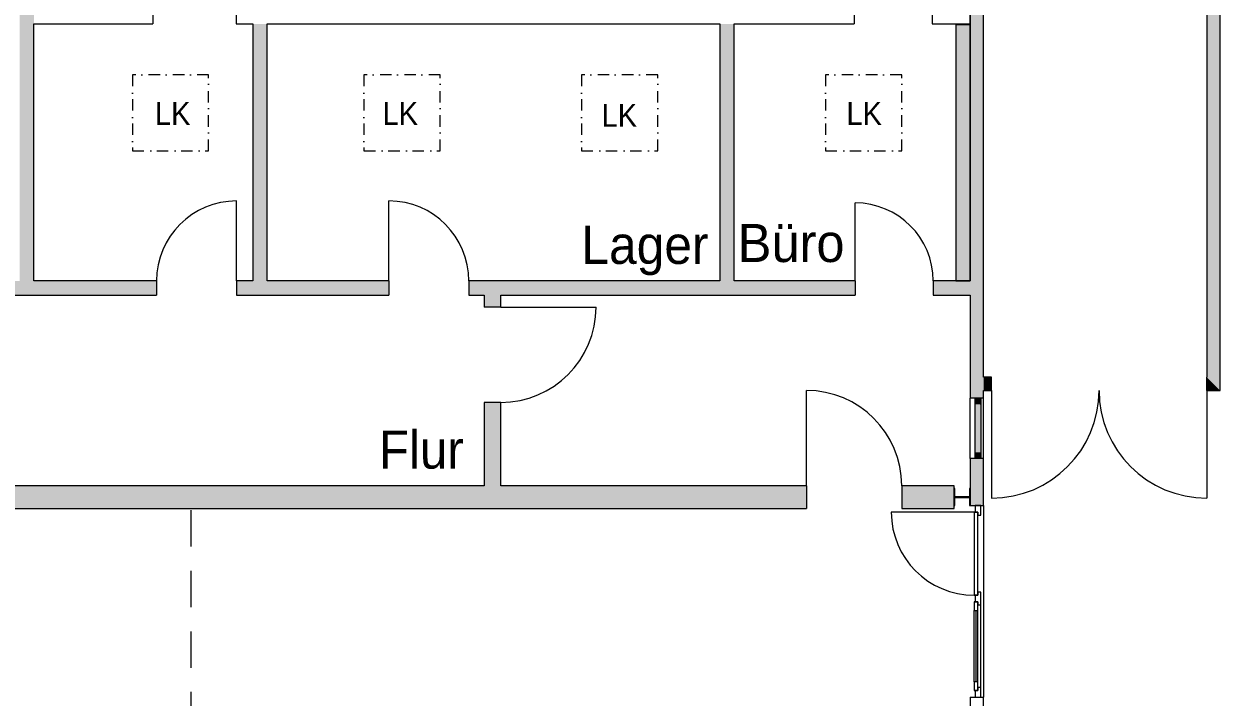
# Model space of a CAD drawing. Header units: inches. Extents: x 57357 to 155319, y 32663 to 109116.
# Drawn here: x 142759 to 155319, y 62033 to 69103 of the extents above; entities that cross this region are included whole.
import ezdxf

# ---------------------------------------------------------------- set-up
doc = ezdxf.new("R2010")
doc.units = ezdxf.units.IN
doc.header["$LTSCALE"] = 300
doc.header["$MEASUREMENT"] = 0
for name, pattern in [('Strichlinie__lang', [2.12, 1.27, -0.85]), ('Strichpunktlinie', [0.85, 0.4, -0.24, 0.01, -0.2]), ('Wipeout_Contour', [1.01, 0.01, -1])]:
    doc.linetypes.add(name, pattern=pattern)
doc.layers.add('Grundebene', color=7, linetype='Continuous')
doc.styles.add('ARIAL', font='arial.ttf', dxfattribs={"height": 0.2})

# ---------------------------------------------------------------- blocks, each defined once
blk = doc.blocks.new('Color_Area-F8D')
at = {"layer": 'Grundebene', "true_color": 0xffffff, "transparency": 33554687}
blk.add_hatch(color=7, dxfattribs=at).paths.add_polyline_path([(152807, 64537), (152747, 64537), (152747, 64597), (152807, 64597)], flags=0)
at = {"layer": 'Grundebene', "color": 18, "linetype": 'Wipeout_Contour', "lineweight": 13, "true_color": 0x000000}
for p, q in [((152747, 64537), (152747, 64597)), ((152747, 64597), (152807, 64597)), ((152807, 64597), (152807, 64537)), ((152807, 64537), (152747, 64537))]:
    blk.add_line(p, q, dxfattribs=at)
blk = doc.blocks.new('Color_Area-F93')
at = {"layer": 'Grundebene', "true_color": 0xffffff, "transparency": 33554687}
blk.add_hatch(color=7, dxfattribs=at).paths.add_polyline_path([(152747, 65172), (152807, 65172), (152807, 65112), (152747, 65112)], flags=0)
at = {"layer": 'Grundebene', "color": 18, "linetype": 'Wipeout_Contour', "lineweight": 13, "true_color": 0x000000}
for p, q in [((152747, 65172), (152807, 65172)), ((152747, 65112), (152747, 65172)), ((152807, 65112), (152747, 65112)), ((152807, 65172), (152807, 65112))]:
    blk.add_line(p, q, dxfattribs=at)
blk = doc.blocks.new('Color_Area-F99')
at = {"layer": 'Grundebene', "true_color": 0xffffff, "transparency": 33554687}
blk.add_hatch(color=7, dxfattribs=at).paths.add_polyline_path([(152807, 65112), (152807, 64597), (152747, 64597), (152747, 65112)], flags=0)
at = {"layer": 'Grundebene', "color": 18, "linetype": 'Wipeout_Contour', "lineweight": 13, "true_color": 0x000000}
for p, q in [((152747, 64597), (152747, 65112)), ((152747, 65112), (152807, 65112)), ((152807, 65112), (152807, 64597)), ((152807, 64597), (152747, 64597))]:
    blk.add_line(p, q, dxfattribs=at)

msp = doc.modelspace()

# ---------------------------------------------------------------- hatches: boundary and pattern name
at = {"layer": 'Grundebene', "true_color": 0x000000, "transparency": 33554687}
for points in [[(155179, 65392), (155179, 72894), (155319, 73034), (155319, 65252)], [(142714, 66403), (142714, 72948), (142864, 72948), (142864, 66403)], [(152837, 65172), (152837, 72948), (152697, 72948), (152697, 65172)], [(145314, 69103), (145314, 66403), (145164, 66403), (145164, 69103)], [(150216, 69103), (150216, 66403), (150066, 66403), (150066, 69103)], [(152696, 69093), (152696, 66403), (152546, 66403), (152546, 69093)], [(140702, 66403), (144152, 66403), (144152, 66253), (140702, 66253)], [(146592, 66403), (144992, 66403), (144992, 66253), (146592, 66253)], [(151487, 66403), (147432, 66403), (147432, 66253), (151487, 66253)], [(152307, 66253), (152697, 66253), (152697, 66403), (152307, 66403)], [(147592, 66253), (147767, 66253), (147767, 66128), (147592, 66128)], [(152837, 65252), (152837, 65392), (152919, 65392), (152919, 65252)], [(155179, 65392), (155179, 65252), (155319, 65252)], [(147592, 64253), (147592, 65128), (147767, 65128), (147767, 64253)], [(152837, 64043), (152837, 64537), (152697, 64537), (152697, 64043)], [(138067, 64013), (137827, 64253), (150976, 64253), (150976, 64013)], [(151976, 64013), (152526, 64013), (152526, 64253), (151976, 64253)]]:
    msp.add_hatch(color=18, dxfattribs=at).paths.add_polyline_path(points, flags=0)

# ---------------------------------------------------------------- linework, layer by layer
at = {"layer": 'Grundebene', "color": 18, "linetype": 'Continuous', "lineweight": 13, "true_color": 0x000000}
for p, q in [((155319, 65252), (155319, 73034)), ((152697, 72948), (152697, 66403)), ((152837, 65392), (152837, 72948)), ((155179, 72894), (155179, 65392)), ((152696, 69103), (152696, 69253)), ((142864, 66403), (142864, 69103)), ((142864, 69103), (144114, 69103)), ((144114, 69203), (144114, 69103)), ((144989, 69203), (144989, 69103)), ((144989, 69103), (145164, 69103)), ((145164, 69103), (145164, 66403)), ((145314, 69103), (150066, 69103)), ((145314, 66403), (145314, 69103)), ((150066, 69103), (150066, 66403)), ((150216, 66403), (150216, 69103)), ((150216, 69103), (151476, 69103)), ((151476, 69203), (151476, 69103)), ((152296, 69203), (152296, 69103)), ((152296, 69103), (152696, 69103)), ((152696, 69093), (152546, 69093)), ((152546, 69093), (152546, 66403)), ((152696, 66403), (152696, 69093)), ((144992, 66403), (144992, 67243)), ((146592, 66403), (146592, 67243)), ((151487, 66403), (151487, 67223)), ((144152, 66403), (142864, 66403)), ((144152, 66403), (144152, 66353)), ((144152, 66403), (144152, 66353)), ((144152, 66353), (144152, 66253)), ((144992, 66403), (144992, 66353)), ((145164, 66403), (144992, 66403)), ((144992, 66403), (144992, 66353)), ((144992, 66353), (144992, 66253)), ((146592, 66403), (145314, 66403)), ((146592, 66403), (146592, 66353)), ((146592, 66403), (146592, 66353)), ((146592, 66353), (146592, 66253)), ((147432, 66403), (147432, 66353)), ((150066, 66403), (147432, 66403)), ((147432, 66403), (147432, 66353)), ((147432, 66353), (147432, 66253)), ((151487, 66403), (150216, 66403)), ((151487, 66403), (151487, 66353)), ((151487, 66403), (151487, 66353)), ((151487, 66353), (151487, 66253)), ((152307, 66403), (152307, 66353)), ((152697, 66403), (152307, 66403)), ((152307, 66403), (152307, 66353)), ((152307, 66353), (152307, 66253)), ((152546, 66403), (152696, 66403)), ((140702, 66253), (144152, 66253)), ((144992, 66253), (146592, 66253)), ((147432, 66253), (147592, 66253)), ((147592, 66253), (147592, 66128)), ((147767, 66253), (151487, 66253)), ((147767, 66128), (147767, 66253)), ((152307, 66253), (152697, 66253)), ((152697, 66253), (152697, 65172)), ((147717, 66128), (147592, 66128)), ((147767, 66128), (147717, 66128)), ((147767, 66128), (147717, 66128)), ((147767, 66128), (148767, 66128)), ((152919, 65392), (152837, 65392)), ((152919, 65302), (152919, 65392)), ((155179, 65302), (155179, 65392)), ((150976, 64253), (150976, 65253)), ((152837, 65172), (152837, 65252)), ((152837, 65252), (152919, 65252)), ((152919, 65252), (152919, 65302)), ((152919, 65252), (152919, 65302)), ((152919, 65252), (152919, 64122)), ((155179, 65252), (155179, 65302)), ((155179, 65252), (155179, 65302)), ((155179, 65252), (155319, 65252)), ((155179, 65252), (155179, 64122)), ((147717, 65128), (147592, 65128)), ((147592, 65128), (147592, 64253)), ((147767, 65128), (147717, 65128)), ((147767, 65128), (147717, 65128)), ((147767, 64253), (147767, 65128)), ((152747, 65172), (152697, 65172)), ((152697, 64537), (152697, 65172)), ((152807, 65172), (152747, 65172)), ((152747, 65112), (152747, 65172)), ((152807, 65172), (152747, 65172)), ((152807, 65112), (152747, 65112)), ((152747, 64597), (152747, 65112)), ((152837, 65172), (152807, 65172)), ((152807, 65172), (152807, 65112)), ((152807, 65112), (152807, 64597)), ((152837, 64537), (152837, 65172)), ((152747, 64537), (152747, 64597)), ((152747, 64597), (152807, 64597)), ((152807, 64597), (152807, 64537)), ((152747, 64537), (152697, 64537)), ((152697, 64537), (152697, 64043)), ((152807, 64537), (152747, 64537)), ((152807, 64537), (152747, 64537)), ((152837, 64537), (152807, 64537)), ((152837, 64043), (152837, 64537)), ((147592, 64253), (137827, 64253)), ((150976, 64253), (147767, 64253)), ((150976, 64253), (150976, 64203)), ((150976, 64253), (150976, 64203)), ((150976, 64203), (150976, 64013)), ((151976, 64253), (151976, 64203)), ((152526, 64253), (151976, 64253)), ((151976, 64253), (151976, 64203)), ((151976, 64203), (151976, 64013)), ((152526, 64013), (152526, 64253)), ((152535, 64223), (152526, 64223)), ((152526, 64223), (152526, 64043)), ((152535, 64142), (152535, 64223)), ((152697, 64223), (152688, 64223)), ((152688, 64223), (152688, 64142)), ((152697, 64043), (152697, 64223)), ((152535, 64043), (152535, 64124)), ((152682, 64136), (152541, 64136)), ((152541, 64130), (152682, 64130)), ((152688, 64124), (152688, 64043)), ((138067, 64013), (150976, 64013)), ((152737, 63973), (151867, 63973)), ((151976, 64013), (152526, 64013)), ((152526, 64043), (152535, 64043)), ((152688, 64043), (152697, 64043)), ((152697, 64043), (152747, 64043)), ((152777, 63973), (152737, 63973)), ((152737, 63973), (152737, 63103)), ((152747, 64043), (152807, 64043)), ((152747, 64043), (152747, 63973)), ((152807, 64043), (152747, 64043)), ((152747, 64043), (152807, 64043)), ((152747, 63973), (152777, 63973)), ((152777, 63973), (152777, 63943)), ((152777, 63103), (152777, 63973)), ((152777, 63943), (152807, 63943)), ((152807, 64043), (152837, 64043)), ((152807, 63943), (152807, 64043)), ((152837, 64043), (152837, 62033)), ((152737, 63103), (152777, 63103)), ((152777, 63103), (152747, 63103)), ((152747, 63103), (152747, 63033)), ((152807, 63133), (152777, 63133)), ((152777, 63133), (152777, 63103)), ((152807, 63003), (152807, 63133)), ((152777, 63033), (152737, 63033)), ((152737, 63033), (152737, 62943)), ((152737, 62943), (152777, 62943)), ((152737, 62193), (152737, 62943)), ((152747, 63033), (152777, 63033)), ((152757, 62193), (152757, 62943)), ((152777, 63033), (152777, 63003)), ((152777, 62943), (152777, 63033)), ((152777, 63003), (152807, 63003)), ((152777, 62193), (152777, 62943)), ((152807, 62133), (152807, 63003)), ((152777, 62193), (152737, 62193)), ((152737, 62193), (152737, 62103)), ((152777, 62103), (152777, 62193)), ((152737, 62103), (152777, 62103)), ((152777, 62103), (152747, 62103)), ((152747, 62103), (152747, 62033)), ((152807, 62133), (152777, 62133)), ((152777, 62133), (152777, 62103)), ((152807, 62033), (152807, 62133)), ((152697, 62033), (152747, 62033)), ((152697, 62033), (152697, 57043)), ((152747, 62033), (152807, 62033)), ((152747, 62033), (152807, 62033)), ((152747, 62033), (152807, 62033)), ((152807, 62033), (152837, 62033)), ((152837, 57043), (152837, 62033))]:
    msp.add_line(p, q, dxfattribs=at)
at = {"layer": 'Grundebene', "color": 18, "linetype": 'Strichpunktlinie', "lineweight": 13, "true_color": 0x000000}
for p, q in [((143899, 68568), (143899, 67768)), ((144699, 68568), (143899, 68568)), ((144699, 67768), (144699, 68568)), ((146330, 68568), (146330, 67768)), ((147130, 68568), (146330, 68568)), ((147130, 67768), (147130, 68568)), ((148614, 68568), (148614, 67768)), ((149414, 68568), (148614, 68568)), ((149414, 67768), (149414, 68568)), ((151176, 68568), (151176, 67768)), ((151976, 68568), (151176, 68568)), ((151976, 67768), (151976, 68568)), ((143899, 67768), (144699, 67768)), ((146330, 67768), (147130, 67768)), ((148614, 67768), (149414, 67768)), ((151176, 67768), (151976, 67768))]:
    msp.add_line(p, q, dxfattribs=at)
at = {"layer": 'Grundebene', "color": 18, "linetype": 'Strichlinie__lang', "lineweight": 13, "true_color": 0x000000}
msp.add_line((144517, 57253), (144517, 64013), dxfattribs=at)
at = {"layer": 'Grundebene', "color": 18, "linetype": 'Wipeout_Contour', "lineweight": 13, "true_color": 0x000000}
for points in [[(152807, 65172), (152807, 65112), (152747, 65112), (152747, 65172), (152807, 65172)], [(152807, 64597), (152747, 64597), (152747, 65112), (152807, 65112), (152807, 64597)], [(152747, 64537), (152747, 64597), (152807, 64597), (152807, 64537), (152747, 64537)]]:
    msp.add_lwpolyline(points, dxfattribs=at)
at = {"layer": 'Grundebene', "color": 18, "linetype": 'Continuous', "lineweight": 13, "true_color": 0x000000}
for centre, radius, start, end in [((144992, 66403), 840, 90, 180), ((146592, 66403), 840, 360, 90), ((151487, 66403), 820, 0, 90), ((147767, 66128), 1000, 270, 0), ((150976, 64253), 1000, 0, 90), ((152919, 65252), 1130, 270, 0), ((155179, 65252), 1130, 180, 270), ((152541, 64142), 6, 180, 270), ((152541, 64124), 6, 90, 180), ((152682, 64142), 6, 270, 0), ((152682, 64124), 6, 360, 90), ((152737, 63973), 870, 180, 270)]:
    msp.add_arc(centre, radius, start, end, dxfattribs=at)

# ---------------------------------------------------------------- block references
at = {"layer": 'Grundebene'}
for name in ['Color_Area-F93', 'Color_Area-F99', 'Color_Area-F8D']:
    msp.add_blockref(name, (0, 0), dxfattribs=at)

# ---------------------------------------------------------------- texts
at = {"layer": 'Grundebene', "color": 18, "lineweight": 18, "true_color": 0x000000, "style": 'ARIAL'}
for s, height, width, p in [('LK', 240, 0.906123, (144136, 68042)), ('LK', 240, 0.906123, (146526, 68042)), ('LK', 240, 0.906123, (148826, 68022)), ('LK', 240, 0.906123, (151396, 68042)), ('Lager', 400, 0.934247, (148613, 66582)), ('Büro', 400, 0.950337, (150254, 66602)), ('Flur', 400, 0.923506, (146488, 64432))]:
    msp.add_text(s, height=height, dxfattribs=dict(at, width=width)).set_placement(p)

doc.saveas('drawing.dxf')
